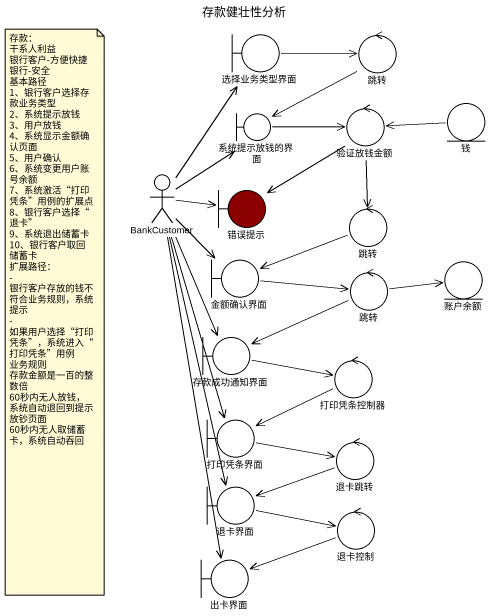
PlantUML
@startuml
title 存款健壮性分析
boundary 选择业务类型界面
control 跳转
boundary 系统提示放钱的界面
control 验证放钱金额
entity 钱
actor BankCustomer
boundary 错误提示 #8B0000
control "跳转" as 跳转_2
boundary 金额确认界面
control "跳转" as 跳转_3
entity 账户余额
boundary 存款成功通知界面
control 打印凭条控制器
boundary 打印凭条界面
control 退卡跳转
boundary 退卡界面
control 退卡控制
boundary 出卡界面
选择业务类型界面 -right-> 跳转
跳转 --> 系统提示放钱的界面
系统提示放钱的界面 -right-> 验证放钱金额
验证放钱金额 --> 错误提示
验证放钱金额 --> 跳转_2
钱 -left-> 验证放钱金额
BankCustomer -up-> 选择业务类型界面
BankCustomer -up-> 系统提示放钱的界面
BankCustomer -right-> 错误提示
BankCustomer --> 金额确认界面
BankCustomer --> 存款成功通知界面
BankCustomer --> 打印凭条界面
BankCustomer --> 退卡界面
BankCustomer --> 出卡界面
跳转_2 -left-> 金额确认界面
金额确认界面 -right-> 跳转_3
跳转_3 -right-> 账户余额
跳转_3 -left-> 存款成功通知界面
存款成功通知界面 -right-> 打印凭条控制器
打印凭条控制器 -left-> 打印凭条界面
打印凭条界面 -right-> 退卡跳转
退卡跳转 -left-> 退卡界面
退卡界面 -right-> 退卡控制
退卡控制 -left-> 出卡界面
note as N1
  存款：
  干系人利益
  银行客户-方便快捷
  银行-安全
  基本路径
  1、银行客户选择存款业务类型
  2、系统提示放钱
  3、用户放钱
  4、系统显示金额确认页面
  5、用户确认
  6、系统变更用户账号余额
  7、系统激活“打印凭条”用例的扩展点
  8、银行客户选择“退卡”
  9、系统退出储蓄卡
  10、银行客户取回储蓄卡
  扩展路径：
  - 银行客户存放的钱不符合业务规则，系统提示
  - 如果用户选择“打印凭条”，系统进入“打印凭条”用例
  业务规则
  存款金额是一百的整数倍
  60秒内无人放钱，系统自动退回到提示放钞页面
  60秒内无人取储蓄卡，系统自动吞回
end note
@enduml
